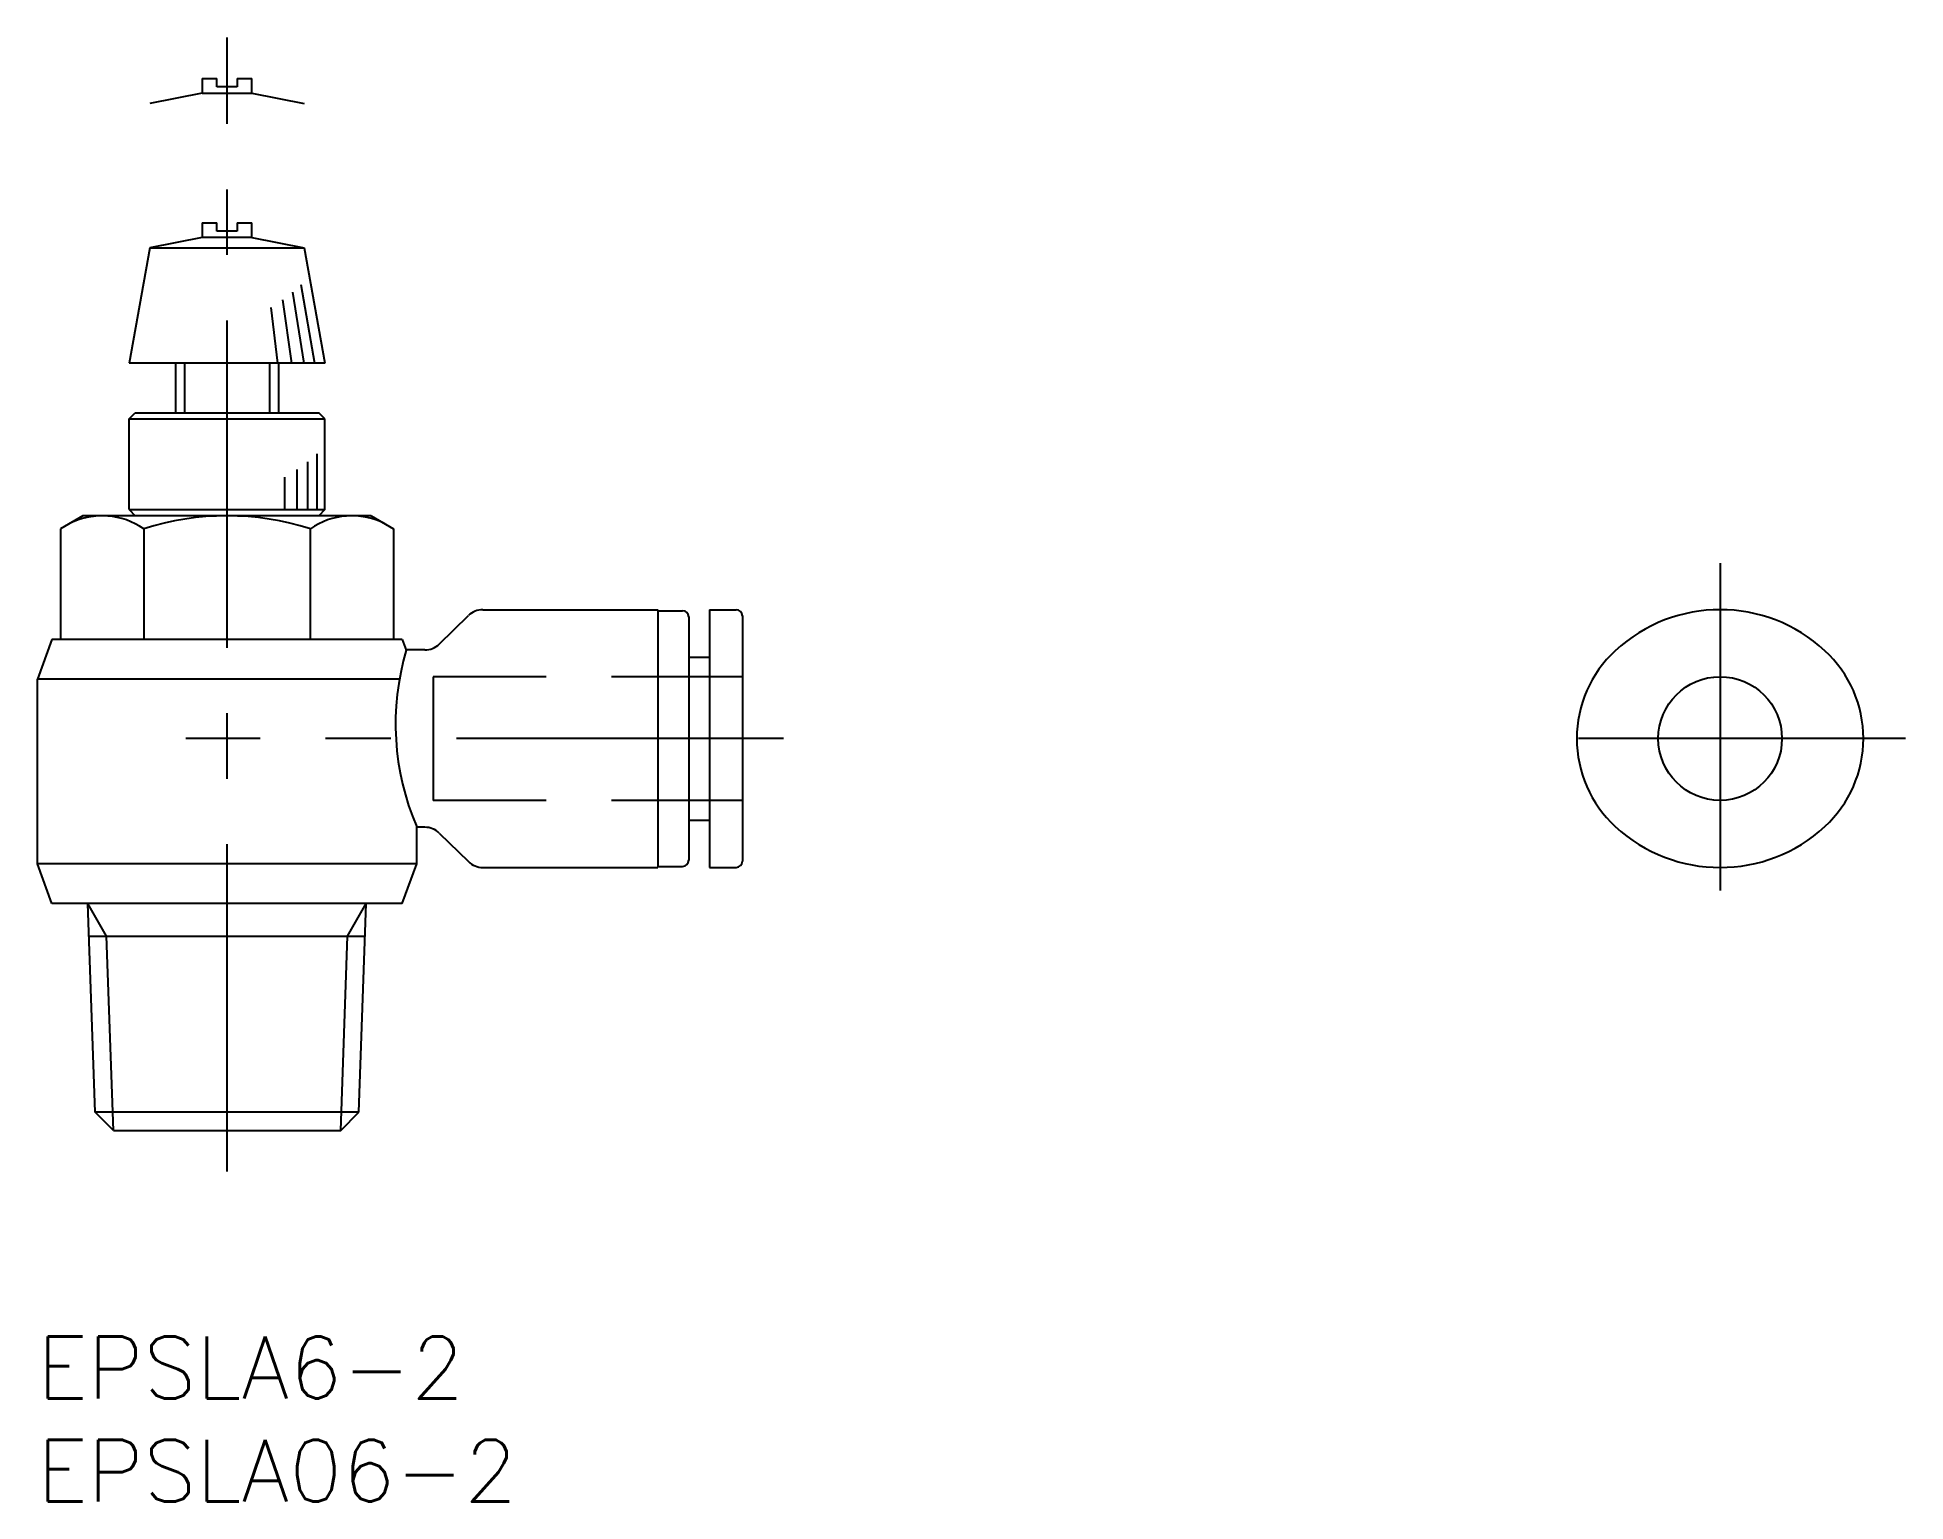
# Model space of a CAD drawing. Extents: x 0 to 90.6, y -8 to 63.
import ezdxf

# ---------------------------------------------------------------- set-up
doc = ezdxf.new("R2010")
doc.units = 0
doc.header["$LTSCALE"] = 0.5
for name, pattern in [('CENTER', [50.8, 31.75, -6.35, 6.35, -6.35]), ('DASHED', [19.05, 12.7, -6.35]), ('PHANTOM', [63.5, 31.75, -6.35, 6.35, -6.35, 6.35, -6.35])]:
    doc.linetypes.add(name, pattern=pattern)
doc.layers.get('0').update_dxf_attribs({"linetype": 'CONTINUOUS'})
doc.layers.add('CENTER', color=1, linetype='CENTER')
doc.styles.get("Standard").update_dxf_attribs({"font": 'txt.shx', "height": 3, "bigfont": 'bigfont.shx'})

# ---------------------------------------------------------------- blocks, each defined once
blk = doc.blocks.new('*U40')
at = {"color": 7, "linetype": 'CONTINUOUS'}
blk.add_text('EPSLA6-2', height=3, dxfattribs=at).set_placement((0, -3))
blk = doc.blocks.new('*U41')
at = {"color": 7, "linetype": 'CONTINUOUS'}
blk.add_text('EPSLA06-2', height=3, dxfattribs=at).set_placement((0, -8))

msp = doc.modelspace()

# ---------------------------------------------------------------- linework, layer by layer
at = {"color": 3, "linetype": 'PHANTOM'}
for p, q in [((8, 61), (8.7, 61)), ((8, 61), (8, 60.3)), ((8.7, 60.6), (8.7, 61)), ((9.7, 61), (10.4, 61)), ((9.7, 61), (9.7, 60.6)), ((10.4, 60.3), (10.4, 61)), ((8, 60.3), (5.45, 59.8)), ((8, 60.3), (10.4, 60.3)), ((9.7, 60.6), (8.7, 60.6)), ((10.4, 60.3), (12.95, 59.8)), ((12.776, 51.024), (13.45, 47.2)), ((11.318, 49.9), (11.65, 47.2)), ((11.893, 50.276), (12.325, 47.2)), ((12.378, 50.651), (12.925, 47.2)), ((13.575, 40.1), (13.575, 42.8)), ((12.6, 40.1), (12.6, 42.05)), ((13.125, 40.1), (13.125, 42.425)), ((12, 40.1), (12, 41.675))]:
    msp.add_line(p, q, dxfattribs=at)
at = {"color": 7, "linetype": 'CONTINUOUS'}
for p, q in [((8, 54), (8.7, 54)), ((8, 54), (8, 53.3)), ((8.7, 53.6), (8.7, 54)), ((9.7, 53.6), (8.7, 53.6)), ((9.7, 54), (10.4, 54)), ((9.7, 54), (9.7, 53.6)), ((10.4, 53.3), (10.4, 54)), ((5.45, 52.8), (4.45, 47.2)), ((8, 53.3), (5.45, 52.8)), ((5.45, 52.8), (12.95, 52.8)), ((10.4, 53.3), (8, 53.3)), ((10.4, 53.3), (12.95, 52.8)), ((12.95, 52.8), (13.95, 47.2)), ((13.95, 47.2), (4.45, 47.2)), ((6.7, 47.2), (6.7, 44.8)), ((11.7, 47.2), (11.7, 44.8)), ((4.45, 44.5), (4.75, 44.8)), ((4.45, 40.1), (4.45, 44.5)), ((4.45, 44.5), (13.95, 44.5)), ((4.75, 44.8), (13.65, 44.8)), ((13.95, 44.5), (13.65, 44.8)), ((13.95, 40.1), (13.95, 44.5)), ((4.45, 40.1), (13.95, 40.1)), ((4.45, 40.1), (4.75, 39.8)), ((13.95, 40.1), (13.65, 39.8)), ((2.2, 39.8), (1.117, 39.175)), ((1.117, 39.175), (1.117, 33.8)), ((16.2, 39.8), (2.2, 39.8)), ((5.159, 39.175), (5.159, 33.8)), ((13.241, 39.175), (13.241, 33.8)), ((16.2, 39.8), (17.283, 39.175)), ((17.283, 39.175), (17.283, 33.8)), ((19.491, 33.584), (20.909, 34.966)), ((21.61, 35.25), (30.1, 35.25)), ((30.1, 35.25), (30.1, 22.75)), ((30.1, 35.2), (31.3, 35.2)), ((31.6, 34.9), (31.6, 23.1)), ((32.6, 35.25), (32.6, 22.75)), ((32.6, 35.25), (33.9, 35.25)), ((34.2, 34.95), (34.2, 23.05)), ((0.7, 33.8), (0, 31.877)), ((17.7, 33.8), (0.7, 33.8)), ((17.7, 33.8), (17.89, 33.279)), ((18.793, 33.3), (17.882, 33.3)), ((31.6, 32.95), (32.6, 32.95)), ((17.562, 31.877), (0, 31.877)), ((0, 22.923), (0, 31.877)), ((18.4, 22.923), (18.4, 24.721)), ((18.793, 24.7), (18.4, 24.7)), ((31.6, 25.05), (32.6, 25.05)), ((19.491, 24.416), (20.909, 23.034)), ((18.4, 22.923), (0, 22.923)), ((0.7, 21), (0, 22.923)), ((17.7, 21), (18.4, 22.923)), ((21.61, 22.75), (30.1, 22.75)), ((30.1, 22.8), (31.3, 22.8)), ((32.6, 22.75), (33.9, 22.75)), ((17.7, 21), (0.7, 21)), ((2.8, 10.887), (2.447, 21)), ((15.6, 10.887), (15.953, 21)), ((2.502, 19.422), (15.898, 19.422)), ((15.6, 10.887), (2.8, 10.887)), ((3.687, 10), (2.8, 10.887)), ((14.713, 10), (15.6, 10.887)), ((3.687, 10), (14.713, 10))]:
    msp.add_line(p, q, dxfattribs=at)
at = {"color": 3, "linetype": 'CONTINUOUS'}
for p, q in [((7.133, 47.2), (7.133, 44.8)), ((11.267, 47.2), (11.267, 44.8)), ((3.358, 19.422), (2.447, 21)), ((15.042, 19.422), (15.953, 21)), ((3.687, 10), (3.358, 19.422)), ((14.713, 10), (15.042, 19.422))]:
    msp.add_line(p, q, dxfattribs=at)
at = {"color": 3, "linetype": 'DASHED'}
for p, q in [((34.2, 32), (19.2, 32)), ((19.2, 32), (19.2, 26)), ((34.2, 26), (19.2, 26))]:
    msp.add_line(p, q, dxfattribs=at)
at = {"color": 7, "linetype": 'CONTINUOUS'}
msp.add_circle((81.626, 29), 3, dxfattribs=at)
for centre, radius, start, end in [((3.138, 36.222), 3.578, 55.61575, 115.61575), ((9.2, 26.425), 13.375, 72.41205, 107.58795), ((15.262, 36.222), 3.578, 64.38425, 124.38425), ((21.607, 34.25), 1, 90, 134.27478), ((31.3, 34.9), 0.3, 0, 90), ((33.9, 34.95), 0.3, 0, 90), ((81.626, 27.756), 7.494, 47.25876, 132.74124), ((18.793, 34.3), 1, 270, 314.27478), ((30.019, 29.708), 12.644, 163.5966, 203.22846), ((80.476, 29), 5.8, 132.74124, 227.25876), ((82.776, 29), 5.8, 312.74124, 47.25876), ((18.793, 23.7), 1, 45.72522, 90), ((81.626, 30.244), 7.494, 227.25876, 312.74124), ((21.607, 23.75), 1, 225.72522, 270), ((31.3, 23.1), 0.3, 270, 0), ((33.9, 23.05), 0.3, 270, 0)]:
    msp.add_arc(centre, radius, start, end, dxfattribs=at)
at = {"layer": 'CENTER', "color": 1, "linetype": 'CENTER'}
for p, q in [((9.2, 8), (9.2, 63)), ((81.626, 37.5), (81.626, 20.5)), ((36.2, 29), (7.2, 29)), ((90.626, 29), (72.626, 29))]:
    msp.add_line(p, q, dxfattribs=at)

# ---------------------------------------------------------------- block references
at = {"color": 7, "linetype": 'CONTINUOUS'}
for name in ['*U40', '*U41']:
    msp.add_blockref(name, (0, 0), dxfattribs=at)

doc.saveas('drawing.dxf')
